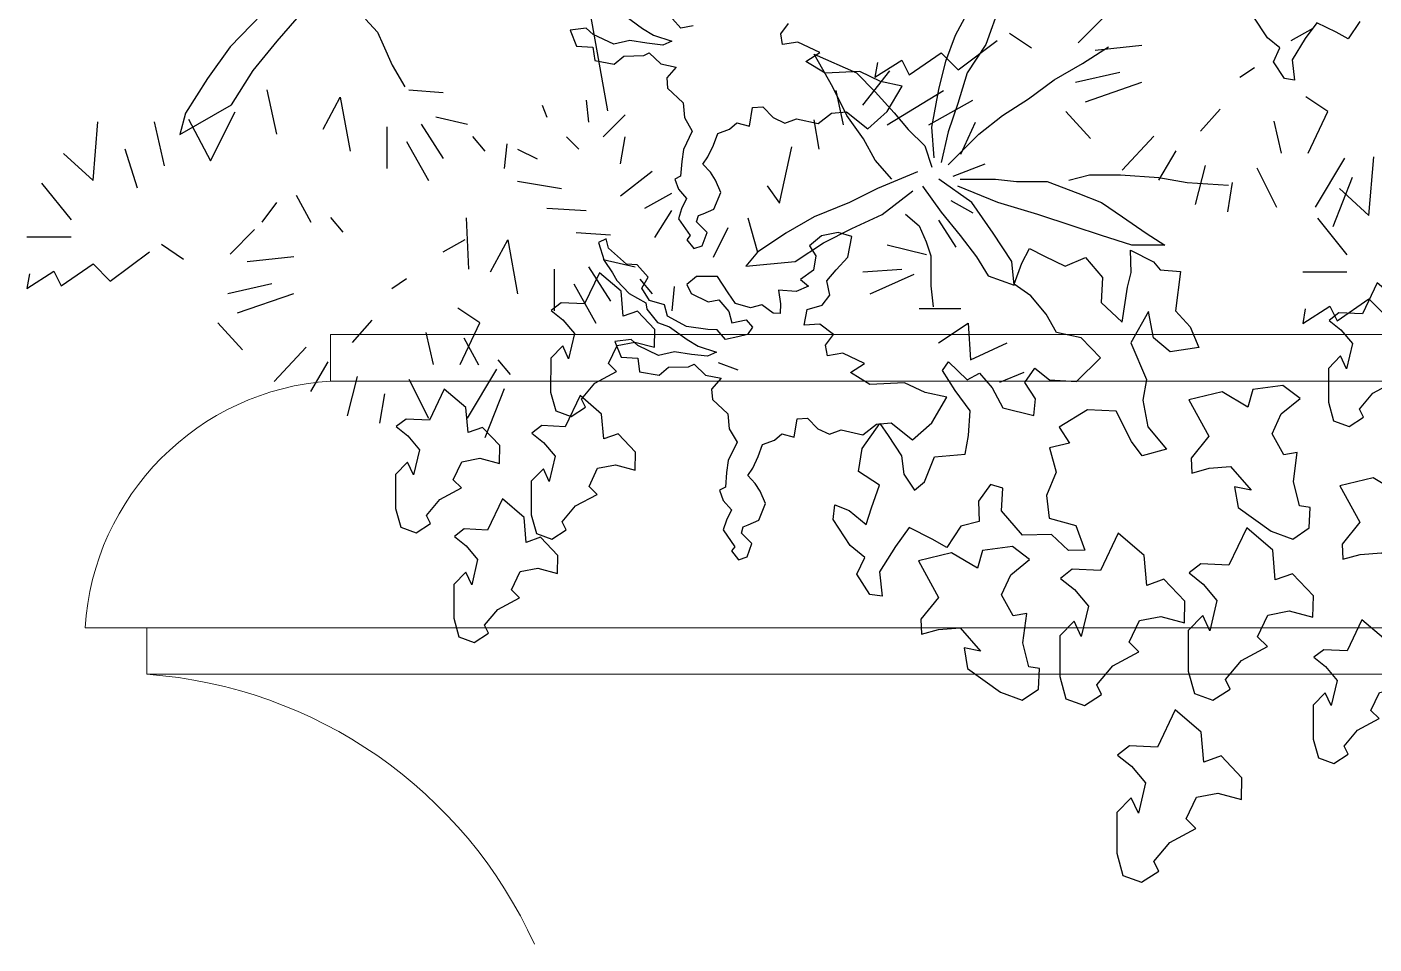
# Model space of a CAD drawing. Header units: millimetres. Extents: x 224.49 to 232.8, y 170.44 to 178.39.
# Drawn here: x 232.042 to 232.3489, y 173.9122 to 174.1211 of the extents above; entities that cross this region are included whole.
import ezdxf

# ---------------------------------------------------------------- set-up
doc = ezdxf.new("R2010")
doc.units = ezdxf.units.MM
doc.layers.add('PROIEZIONI', color=145, linetype='Continuous', lineweight=13)
doc.layers.add('VEGETAZIONE', color=94, linetype='Continuous')

msp = doc.modelspace()

# ---------------------------------------------------------------- linework, layer by layer
at = {"layer": 'PROIEZIONI'}
for p, q in [((232.111148926763, 174.0404449595823), (232.111148926763, 174.0510175166397)), ((232.111148926763, 174.0510175166397), (232.5630355412924, 174.0510175166397)), ((232.111148926763, 174.0404449595823), (232.5630355412924, 174.0404449595823)), ((232.0552388834555, 173.9842313160403), (232.6189455846344, 173.9842313160403)), ((232.0693356262015, 173.9842313160422), (232.0693356262015, 173.9736587589829)), ((232.0693356262015, 173.9736587589829), (232.6048488418516, 173.9736587589829))]:
    msp.add_line(p, q, dxfattribs=at)
for centre, radius, start, end in [((232.1151513509746, 173.9805532886227), 0.06002525843251286, 93.8232619574851, 176.4870198403634), ((232.0616979649459, 173.8685586640596), 0.1053772452780557, 24.47336498486022, 85.84360168152838)]:
    msp.add_arc(centre, radius, start, end, dxfattribs=at)
at = {"layer": 'VEGETAZIONE'}
for p, q in [((232.0955410666226, 174.1240687256997), (232.0883039886737, 174.1165918211774)), ((232.0990257998289, 174.1178609130544), (232.1050872490447, 174.1248115126187)), ((232.174305799567, 174.1019644325999), (232.1701141104747, 174.1258421026556)), ((232.2535231749736, 174.119214704058), (232.256743326199, 174.1251228862608)), ((232.2637203205206, 174.1261971012069), (232.2605001692952, 174.1170662741657)), ((232.1191243618616, 174.1228431590395), (232.1218263116277, 174.1198988327811)), ((232.2814962522045, 174.117457631499), (232.2870743196078, 174.1230393366105)), ((232.1218263116277, 174.1198988327811), (232.1231172736772, 174.1170151584835)), ((232.2513764074899, 174.1133065218547), (232.2535231749736, 174.119214704058)), ((232.2541637219285, 174.111317755876), (232.2630886297736, 174.1180158020103)), ((232.2658776634755, 174.1196903135439), (232.2708979241385, 174.1163412904767)), ((232.3300254386133, 174.1180158020103), (232.3350456992763, 174.1208066545661)), ((232.0883039886737, 174.1165918211774), (232.0830937100824, 174.1093161045347)), ((232.0935521649796, 174.1111734659686), (232.0990257998289, 174.1178609130544)), ((232.1231172736772, 174.1170151584835), (232.1251828129568, 174.1124012796073)), ((232.2256151976864, 174.1073983396515), (232.2213216627189, 174.1149178442739)), ((232.2213216627189, 174.1149178442739), (232.2309821163955, 174.1106209844899)), ((232.2430075871218, 174.1102014148538), (232.250259074746, 174.1152249494545)), ((232.250259074746, 174.1152249494545), (232.2541637219285, 174.111317755876)), ((232.2605001692952, 174.1170662741657), (232.2562066343282, 174.1106209844899)), ((232.2825045360025, 174.1127694143817), (232.2884081465824, 174.1165291666927)), ((232.285400899387, 174.1157831199654), (232.2959992274534, 174.1168994609881)), ((232.1251828129568, 174.1124012796073), (232.1280829422992, 174.1074687073207)), ((232.2351982927573, 174.1096432443429), (232.2413341669009, 174.1135504379209)), ((232.2357560994976, 174.1129922674096), (232.2351982927573, 174.1096432443429)), ((232.2413341669009, 174.1135504379209), (232.2430075871218, 174.1102014148538)), ((232.249766331877, 174.1068612321784), (232.2513764074899, 174.1133065218547)), ((232.2760642335517, 174.1090096620707), (232.2825045360025, 174.1127694143817)), ((232.3183114970663, 174.1096432443429), (232.3216583375085, 174.1118759263874)), ((232.0830937100824, 174.1093161045347), (232.0781467877488, 174.1014521183357)), ((232.088605242646, 174.1033094797691), (232.0935521649796, 174.1111734659686)), ((232.2309821163955, 174.1106209844899), (232.2352756513625, 174.1063241247058)), ((232.2324267476517, 174.103291047211), (232.2385626217953, 174.1111054343675)), ((232.2562066343282, 174.1106209844899), (232.2540598668444, 174.1036385873405)), ((232.2701606229718, 174.1047128022866), (232.2760642335517, 174.1090096620707)), ((232.2809384454642, 174.1085269033202), (232.2909789667903, 174.1107595853651)), ((232.0966459515141, 174.1067418105596), (232.0988771784757, 174.0966947413586)), ((232.1289987424536, 174.1067418105596), (232.1368080368181, 174.1061836400482)), ((232.2288353489118, 174.1009530499756), (232.2256151976864, 174.1073983396515)), ((232.226290873508, 174.1066400702781), (232.2279642937289, 174.0988256831216)), ((232.2352756513625, 174.1063241247058), (232.23956918633, 174.1014901574487)), ((232.238004815055, 174.0988256831216), (232.2508343700826, 174.1066400702781)), ((232.2481562562645, 174.0982675126103), (232.249766331877, 174.1068612321784)), ((232.2831696724258, 174.1040615392309), (232.2959992274534, 174.1085269033202)), ((232.076787853465, 174.0966067386013), (232.088605242646, 174.1033094797691)), ((232.1094755065421, 174.0978110823809), (232.1133801537241, 174.105067299026)), ((232.1133801537241, 174.105067299026), (232.1156113806853, 174.0927875477802)), ((232.1593540646683, 174.103291047211), (232.1604696781489, 174.1005001946552)), ((232.169394585994, 174.1044073882332), (232.1699523927343, 174.099383853633)), ((232.2474875296404, 174.0988256831216), (232.2575280509665, 174.1044073882332)), ((232.2540598668444, 174.1036385873405), (232.2519130993607, 174.0971932976646)), ((232.2642570123919, 174.1009530499756), (232.2701606229718, 174.1047128022866)), ((232.3383925397185, 174.1018288571864), (232.3333722790555, 174.1051778802536)), ((232.0781467877488, 174.1014521183357), (232.076787853465, 174.0966067386013)), ((232.0787961358234, 174.1000437644253), (232.0838163964865, 174.0905548657357)), ((232.0838163964865, 174.0905548657357), (232.0893944638898, 174.1017182759589)), ((232.1351346165972, 174.1006019349367), (232.1423861042214, 174.0989274234031)), ((232.1732992331765, 174.0960348305658), (232.1783194938395, 174.1010583651661)), ((232.221270612845, 174.0999420241438), (232.2223862263256, 174.09324397801)), ((232.232592192008, 174.0955819752454), (232.2288353489118, 174.1009530499756)), ((232.23956918633, 174.1014901574487), (232.2427893375554, 174.0977304051377)), ((232.2588900936827, 174.0966561901915), (232.2642570123919, 174.1009530499756)), ((232.2842852859064, 174.0956889815635), (232.278707218503, 174.1018288571864)), ((232.3093865892212, 174.0973634930971), (232.313849043144, 174.1023870276978)), ((232.3261207914313, 174.0995961751415), (232.3277942116521, 174.0923399584964)), ((232.3339300857958, 174.0923399584964), (232.3383925397185, 174.1018288571864)), ((232.0570416729508, 174.0860895016464), (232.0581572864314, 174.0994855939144)), ((232.0709868414589, 174.0994855939144), (232.0732180684205, 174.089438524713)), ((232.1239784817905, 174.0983692528918), (232.1239784817905, 174.0888803542022)), ((232.131787776155, 174.0989274234031), (232.1368080368181, 174.0911130362466)), ((232.2427893375554, 174.0977304051377), (232.2465461806516, 174.0939706528262)), ((232.2486929481353, 174.0912851154613), (232.2481562562645, 174.0982675126103)), ((232.2519130993607, 174.0971932976646), (232.2503030237482, 174.0902109005152)), ((232.2519130993607, 174.0896737930422), (232.2588900936827, 174.0966561901915)), ((232.2547390172646, 174.0921276369878), (232.2580858577068, 174.099383853633)), ((232.1284409357133, 174.0950202298251), (232.1334611963763, 174.0860895016464)), ((232.143501717702, 174.0961365708473), (232.1462907514039, 174.0927875477802)), ((232.1513110120665, 174.0944620593137), (232.1507532053262, 174.0888803542022)), ((232.1649321320717, 174.0960348305658), (232.1677211657731, 174.09324397801)), ((232.1772038803589, 174.0898949549429), (232.1783194938395, 174.0960348305658)), ((232.2134613184805, 174.0809642267642), (232.2162503521819, 174.0938021485209)), ((232.2352756513625, 174.0907480079883), (232.232592192008, 174.0955819752454)), ((232.2465461806516, 174.0939706528262), (232.2481562562645, 174.0891366855691)), ((232.2915367735306, 174.0884327649184), (232.2987882611548, 174.0962471520749)), ((232.0503479920669, 174.0922293772693), (232.0570416729508, 174.0860895016464)), ((232.064293160575, 174.0933457182915), (232.0670821942765, 174.0844149901128)), ((232.153775997265, 174.09324397801), (232.1582384511873, 174.0910112959651)), ((232.2390324944592, 174.0864511482042), (232.2352756513625, 174.0907480079883)), ((232.2999038746354, 174.0862000828739), (232.3038085218179, 174.0928981290077)), ((232.3356035060166, 174.080060207251), (232.3422971869006, 174.0912236174742)), ((232.3477571923065, 174.0781187608392), (232.348872805787, 174.0915148531072)), ((232.1772038803589, 174.0826387382978), (232.1844553679832, 174.0882204434093)), ((232.2449361050391, 174.0880624706234), (232.2358123432338, 174.084302718312)), ((232.2530655970438, 174.0871041023871), (232.260317084668, 174.0898949549429)), ((232.2794001156437, 174.0862150204608), (232.2840924276385, 174.0873890076929)), ((232.2840924276385, 174.0873890076929), (232.2911308956306, 174.0873890076929)), ((232.2911308956306, 174.0873890076929), (232.2999289806209, 174.0868020140766)), ((232.3082709757406, 174.0806183777619), (232.3105022027018, 174.0895491059406)), ((232.3222161442488, 174.0889909354297), (232.3266785981716, 174.080060207251)), ((232.0453277314038, 174.085531331135), (232.0520214122877, 174.0771587734677)), ((232.153775997265, 174.0859877613649), (232.1638165185906, 174.0843132498313)), ((232.2106722847786, 174.0848714203422), (232.2134613184805, 174.0809642267642)), ((232.2358123432338, 174.084302718312), (232.2293720407826, 174.081080073474)), ((232.2460094887808, 174.084839825785), (232.2503030237482, 174.0789316435822)), ((232.2572800180698, 174.081080073474), (232.249766331877, 174.0864511482042)), ((232.2631836286498, 174.081080073474), (232.2540598668444, 174.084839825785)), ((232.2545965587153, 174.0864511482042), (232.2626469367789, 174.0864511482042)), ((232.2626469367789, 174.0864511482042), (232.2674771636172, 174.0859140407312)), ((232.2674771636172, 174.0859140407312), (232.2744541579388, 174.0859140407312)), ((232.2744541579388, 174.0859140407312), (232.2814311522608, 174.0832285033663)), ((232.2999289806209, 174.0868020140766), (232.306380909614, 174.0856280268446)), ((232.306380909614, 174.0856280268446), (232.3157655336037, 174.0850410332288)), ((232.3166380768454, 174.0856419123626), (232.3155224633649, 174.0789438662283)), ((232.3439706071219, 174.0867582533848), (232.3395081531991, 174.0755948431616)), ((232.3410635114225, 174.0842586364621), (232.3477571923065, 174.0781187608392)), ((232.103339632398, 174.0827404785792), (232.1066864728402, 174.0766006029563)), ((232.1827819477618, 174.079847885742), (232.1889178219059, 174.0831969088091)), ((232.2368857269755, 174.0783945361092), (232.243862721297, 174.0837656108394)), ((232.2525077903035, 174.0815223972755), (232.2575280509665, 174.0787315447197)), ((232.2814311522608, 174.0832285033663), (232.28679807097, 174.081080073474)), ((232.0988771784757, 174.0810659670457), (232.0955303380335, 174.0766006029563)), ((232.1604696781489, 174.079847885742), (232.169394585994, 174.0792897152306)), ((232.1850131747235, 174.0731498396077), (232.1889178219059, 174.0792897152306)), ((232.2293720407826, 174.081080073474), (232.2213216627189, 174.0778574286361)), ((232.2299087326534, 174.0751718912708), (232.2368857269755, 174.0783945361092)), ((232.2421556241958, 174.0784366621853), (232.2453132326434, 174.0758037824158)), ((232.2503030237482, 174.0789316435822), (232.2545965587153, 174.073560568852)), ((232.2621102449081, 174.0740976763251), (232.2572800180698, 174.081080073474)), ((232.2723073904551, 174.0783945361092), (232.2631836286498, 174.081080073474)), ((232.2803577685187, 174.0757089987438), (232.2723073904551, 174.0783945361092)), ((232.28679807097, 174.081080073474), (232.2916282978078, 174.0778574286361)), ((232.111148926763, 174.0777169439785), (232.1139379604644, 174.0743679209119)), ((232.142062055718, 174.0776152036971), (232.1426198624583, 174.0658936229626)), ((232.1984005364913, 174.0686844755184), (232.2017473769335, 174.0753825216526)), ((232.2062098308558, 174.0776152036971), (232.2084410578174, 174.069800816541)), ((232.2213216627189, 174.0778574286361), (232.2148813602682, 174.0740976763251)), ((232.2234684302027, 174.0719492464328), (232.2299087326534, 174.0751718912708)), ((232.2453132326434, 174.0758037824158), (232.2468920368671, 174.0721177507381)), ((232.249718756602, 174.0770570331862), (232.253623403784, 174.0709171575633)), ((232.28679807097, 174.073560568852), (232.2803577685187, 174.0757089987438)), ((232.2916282978078, 174.0778574286361), (232.2969952165169, 174.0740976763251)), ((232.3360432507595, 174.0775605903278), (232.3427369316434, 174.0691880326605)), ((232.0419808909616, 174.0732515798892), (232.0520214122877, 174.0732515798892)), ((232.0882788504093, 174.0693443863112), (232.0938569178126, 174.0749260914228)), ((232.1368080368181, 174.0699025568225), (232.1418282974811, 174.0726934093783)), ((232.1476401231213, 174.0653354524517), (232.1515447703034, 174.0725916690968)), ((232.1515447703034, 174.0725916690968), (232.153775997265, 174.060311917851)), ((232.1671633590328, 174.0742661806304), (232.1749726533973, 174.073708010119)), ((232.2148813602682, 174.0740976763251), (232.2084410578174, 174.069800816541)), ((232.2170281277519, 174.0676523866488), (232.2234684302027, 174.0719492464328)), ((232.2468920368671, 174.0721177507381), (232.2479445730166, 174.0689582950146)), ((232.2545965587153, 174.073560568852), (232.2583534018119, 174.0687266015949)), ((232.2664037798751, 174.0676523866488), (232.2621102449081, 174.0740976763251)), ((232.2937750652915, 174.0714121389598), (232.28679807097, 174.073560568852)), ((232.2969952165169, 174.0740976763251), (232.3012887514844, 174.0714121389598)), ((232.0609463201333, 174.0632045106883), (232.0698712279784, 174.0699025568225)), ((232.0726602616803, 174.0715770683561), (232.0776805223429, 174.0682280452889)), ((232.2084410578174, 174.069800816541), (232.2057575984629, 174.0665781717026)), ((232.238004815055, 174.0714753280746), (232.2469297229001, 174.0692426460297)), ((232.2479445730166, 174.0689582950146), (232.2479445730166, 174.0663254152452)), ((232.3012887514844, 174.0714121389598), (232.2937750652915, 174.0714121389598)), ((232.0497901853266, 174.062088169666), (232.0570416729508, 174.0671117042667)), ((232.0570416729508, 174.0671117042667), (232.0609463201333, 174.0632045106883)), ((232.0921834975917, 174.0676698747776), (232.1027818256577, 174.0687862158003)), ((232.1621430983698, 174.0658936229626), (232.1621430983698, 174.056404724273)), ((232.1699523927343, 174.0664517934739), (232.1749726533973, 174.0586374063174)), ((232.1732992331765, 174.0681263050075), (232.1805507208007, 174.0664517934739)), ((232.2057575984629, 174.0665781717026), (232.2170281277519, 174.0676523866488)), ((232.2324267476517, 174.0653354524517), (232.2413516554968, 174.0658936229626)), ((232.2479445730166, 174.0663254152452), (232.2479445730166, 174.0621128076133)), ((232.2583534018119, 174.0687266015949), (232.2610368611665, 174.0644297418108)), ((232.2669404717464, 174.0622813119186), (232.2664037798751, 174.0676523866488)), ((232.0419808909616, 174.0615299991547), (232.0481167651052, 174.0654371927332)), ((232.0425386977019, 174.0648790222218), (232.0419808909616, 174.0615299991547)), ((232.0481167651052, 174.0654371927332), (232.0497901853266, 174.062088169666)), ((232.1250940952711, 174.0615299991547), (232.1284409357133, 174.0637626811996)), ((232.1816663342813, 174.0636609409181), (232.1844553679832, 174.060311917851)), ((232.2341001678726, 174.060311917851), (232.2441406891982, 174.0647772819403)), ((232.2610368611665, 174.0644297418108), (232.2669404717464, 174.0622813119186)), ((232.3326964103173, 174.065280839082), (232.3427369316434, 174.065280839082)), ((232.087721043669, 174.0604136581325), (232.0977615649951, 174.0626463401774)), ((232.0899522706301, 174.0559482940431), (232.1027818256577, 174.0604136581325)), ((232.1666055522925, 174.0625445998959), (232.1716258129556, 174.0536138717172)), ((232.1894756286462, 174.0619864293845), (232.1889178219059, 174.056404724273)), ((232.2479445730166, 174.0621128076133), (232.2484708410913, 174.0573736240282)), ((232.1451751379229, 174.0537156119987), (232.1401548772598, 174.0570646350653)), ((232.2452563026793, 174.0569628947839), (232.2547390172646, 174.0569628947839)), ((232.3326964103173, 174.0535592583475), (232.3388322844609, 174.057466451926)), ((232.3332542170576, 174.0569082814146), (232.3326964103173, 174.0535592583475)), ((232.3388322844609, 174.057466451926), (232.3405057046818, 174.0541174288588)), ((232.3405057046818, 174.0541174288588), (232.3477571923065, 174.0591409634595)), ((232.3477571923065, 174.0591409634595), (232.3516618394885, 174.0552337698811)), ((232.0910678841107, 174.0475757363757), (232.0854898167078, 174.0537156119987)), ((232.116169187426, 174.0492502479093), (232.1206316413483, 174.0542737825095)), ((232.1407126840006, 174.0442267133086), (232.1451751379229, 174.0537156119987)), ((232.249718756602, 174.0491485076278), (232.2564124374855, 174.0536138717172)), ((232.2564124374855, 174.0536138717172), (232.2569702442262, 174.0452413140493)), ((232.1329033896356, 174.0514829299537), (232.1345768098569, 174.0442267133086)), ((232.0983193717354, 174.0403195197306), (232.1055708593596, 174.0481339068866)), ((232.1415042489777, 174.05026484865), (232.1448510894194, 174.0441249730271)), ((232.2569702442262, 174.0452413140493), (232.265337345331, 174.0491485076278)), ((232.1066864728402, 174.0380868376857), (232.1105911200227, 174.0447848838199)), ((232.1493135433422, 174.0452413140493), (232.1521025770441, 174.0418922909827)), ((232.1995161499719, 174.0446831435385), (232.2039786038947, 174.0430086320049)), ((232.115053573945, 174.0325051325741), (232.1172848009066, 174.0414358607528)), ((232.1423861042214, 174.0319469620628), (232.1490797851054, 174.0431103722864)), ((232.2636639251102, 174.0402177794491), (232.2692419925135, 174.0424504614936)), ((232.1289987424536, 174.0408776902415), (232.1334611963763, 174.0319469620628)), ((232.1507532053262, 174.038645008197), (232.1462907514039, 174.0274815979739)), ((232.1234206750502, 174.0375286671748), (232.1223050615696, 174.0308306210405))]:
    msp.add_line(p, q, dxfattribs=at)
for points in [[(232.1781792549388, 174.1236578146451), (232.1822422085385, 174.1207355810508), (232.18473741422, 174.1192169150141), (232.1889037567736, 174.1178833480564), (232.1868717760146, 174.1169422728377), (232.1832063596145, 174.1173814956552), (232.1793399150635, 174.1179712876311), (232.1757196981764, 174.1171331271458), (232.1710079661831, 174.1193822325596), (232.1694402182649, 174.1207858001168), (232.1657251012122, 174.1203205401326), (232.1671782143941, 174.11673306774), (232.1709497587801, 174.1165161762652), (232.1713805018755, 174.1134167086572), (232.1758015724888, 174.1126167806925), (232.177993387497, 174.1144643774429), (232.1825086104411, 174.1145477136475), (232.1837969306045, 174.1151885675414), (232.1864202365425, 174.1126805320138), (232.1899370644762, 174.111930025863), (232.1877784495593, 174.1094659601223), (232.187974970767, 174.1071335127004), (232.1915164920417, 174.1038049640675), (232.1918198827145, 174.10043870128), (232.1935721640272, 174.0973636249311), (232.1915768522637, 174.0931835744037), (232.1912074952713, 174.0904660427342), (232.1909157900488, 174.087110823442), (232.1896062454491, 174.0864255057114), (232.1904190690267, 174.0841264722759), (232.1922867265554, 174.081979154054), (232.1911617095458, 174.0796223153731), (232.1904307666356, 174.0774049843927), (232.1930780296877, 174.0735750953705), (232.1923463389432, 174.0726139290606), (232.1939472985607, 174.0705939168307), (232.1958519210941, 174.0712681847109), (232.1969649566446, 174.0742859440599), (232.1945638969389, 174.0766878922283), (232.1949784476403, 174.0781280284365), (232.1960949578994, 174.0785232936252), (232.1985210127579, 174.0796038765444), (232.2000605804689, 174.0834008514331), (232.1988417071368, 174.0862213099946), (232.1977297096252, 174.0880079352279), (232.1960226220219, 174.0898056161155), (232.1971596210412, 174.0915015040074), (232.1984119962769, 174.0941251500263), (232.1993764370065, 174.0968316440041), (232.2020904263711, 174.0978293789645), (232.2037608270163, 174.099270667031), (232.2066168829394, 174.0985079591716), (232.2073118930804, 174.102708076473), (232.2096225653679, 174.1028609192277), (232.2120236250736, 174.1004589710593), (232.2146461889812, 174.0992071123602), (232.2173389539091, 174.100160383484), (232.2222721901041, 174.0990613675395), (232.225335041897, 174.1014759993078), (232.2287005544906, 174.1017805393132), (232.2335523623953, 174.0978811315819), (232.237997692486, 174.1018198935718), (232.2414179192612, 174.1076130077982), (232.2364634586294, 174.1086675599055), (232.2317517266367, 174.1109166653192), (232.2238709910991, 174.1105287891093), (232.2194372086034, 174.113245838888), (232.2226394122396, 174.1152663515219), (232.2176609701771, 174.1176427687316), (232.214168111516, 174.1170714155838), (232.2137493440757, 174.1195099503653), (232.215535121488, 174.1218789664377)], [(232.1937763610551, 174.1213451487571), (232.1909442622456, 174.1207860031219), (232.1890766105209, 174.1229333335024)], [(232.3456571035924, 174.1223563755672), (232.3430526973822, 174.1183497336493), (232.3402787010961, 174.1198617454639), (232.3358871141815, 174.1220561405213), (232.3332704304436, 174.1184484311744), (232.3302917734183, 174.1136316686776), (232.3308335707135, 174.1089896364989), (232.3284951225443, 174.1093170850669), (232.3259819169845, 174.1131664610613), (232.3274809803476, 174.1163404975006), (232.3246845078435, 174.1185839109577), (232.3214054746865, 174.1235411368249)]]:
    msp.add_lwpolyline(points, dxfattribs=at)
for points in [[(232.1722341724828, 174.072016910026), (232.1734982331688, 174.0679190739658), (232.1753778727072, 174.0651108049548), (232.1764241941043, 174.0633009345171), (232.1791868397274, 174.0603987856595), (232.1830155534769, 174.0582435658963), (232.1832617811412, 174.0568156134347), (232.1856748223051, 174.0537527445982), (232.1883802927607, 174.0527889118699), (232.1924432463608, 174.0498666782756), (232.1949384520419, 174.0483480122385), (232.1991047945955, 174.0470144452808), (232.1970728138364, 174.0460733700621), (232.1934073974368, 174.04651259288), (232.1895409528858, 174.047102384856), (232.1859207359982, 174.0462642243702), (232.1812090040054, 174.048513329784), (232.1796412560868, 174.0499168973416), (232.1759261390341, 174.049451637357), (232.1773792522164, 174.0458641649649), (232.1811507966019, 174.0456472734901), (232.1815815396973, 174.042547805882), (232.186002610311, 174.0417478779174), (232.1881944253193, 174.0435954746678), (232.1927096482634, 174.0436788108724), (232.1939979684263, 174.0443196647662), (232.1966212743648, 174.0418116292382), (232.2001381022985, 174.0410611230874), (232.1979794873816, 174.0385970573471), (232.1981760085889, 174.0362646099253), (232.2017175298635, 174.0329360612919), (232.2020209205368, 174.0295697985049), (232.2037732018491, 174.0264947221555), (232.201777890086, 174.0223146716281), (232.2014085330936, 174.0195971399586), (232.2011168278711, 174.0162419206669), (232.1998072832714, 174.0155566029363), (232.2006201068486, 174.0132575695008), (232.2024877643773, 174.0111102512784), (232.2013627473677, 174.0087534125975), (232.2006318044575, 174.0065360816176), (232.20327906751, 174.0027061925949), (232.202547376765, 174.001745026285), (232.204148336383, 173.9997250140551), (232.2060529589159, 174.0003992819358), (232.2071659944665, 174.0034170412847), (232.2047649347612, 174.0058189894531), (232.2051794854626, 174.0072591256613), (232.2062959957213, 174.0076543908496), (232.2087220505798, 174.0087349737688), (232.2102616182908, 174.012531948658), (232.209042744959, 174.015352407219), (232.2079307474475, 174.0171390324527), (232.2062236598437, 174.0189367133399), (232.2073606588635, 174.0206326012323), (232.2086130340987, 174.0232562472512), (232.2095774748283, 174.0259627412289), (232.2122914641929, 174.0269604761894), (232.2139618648382, 174.0284017642558), (232.2168179207617, 174.027639056396), (232.2175129309023, 174.0318391736974), (232.2198236031902, 174.0319920164521), (232.2222246628955, 174.0295900682837), (232.2248472268031, 174.0283382095851), (232.2275399917314, 174.0292914807084), (232.2324732279264, 174.0281924647644), (232.2355360797189, 174.0306070965322), (232.2389015923124, 174.030911636538), (232.2437534002171, 174.0270122288067), (232.2481987303078, 174.0309509907962), (232.2516189570831, 174.0367441050226), (232.2466644964517, 174.0377986571303), (232.2419527644585, 174.0400477625441), (232.2340720289209, 174.0396598863337), (232.2296382464257, 174.0423769361124), (232.2328404500619, 174.0443974487467), (232.2278620079994, 174.046773865956), (232.2243691493383, 174.0462025128087), (232.223950381898, 174.0486410475902), (232.2257361593099, 174.0510100636626), (232.2226743333983, 174.053399822281), (232.2190865745717, 174.0532013696344), (232.2197935661717, 174.0567405662679), (232.2231470851477, 174.0577060327456), (232.2249116381237, 174.0600305849813), (232.2242141971175, 174.0632573585809), (232.2263495847926, 174.0657871067907), (232.2290296140724, 174.0686574812154), (232.2299581220329, 174.0733467615142), (232.22683535604, 174.07423678117), (232.2229928749577, 174.0735047016889), (232.2202796397825, 174.0712507840959), (232.2217532232118, 174.068963958173), (232.2211735956418, 174.065691581036), (232.2182381020754, 174.0635437566062), (232.2200937781451, 174.0620573590523), (232.2172736613454, 174.0608372626285), (232.2132141824538, 174.0611370020621), (232.2136893772274, 174.0580163158216), (232.2135747366871, 174.0558323988281), (232.2120309701997, 174.0559141012833), (232.2093964126745, 174.0578268864539), (232.2068310117763, 174.0571404348271), (232.2034647693105, 174.0580920658464), (232.2017457060521, 174.0605506795606), (232.1993206892327, 174.0642744812236), (232.1945175439411, 174.0642739871743), (232.192370162649, 174.0624051654364), (232.1933103502558, 174.0603729514975), (232.1972219885158, 174.0585057640598), (232.1996600190293, 174.0589254141524), (232.201933720509, 174.056256658646), (232.2026191858601, 174.053690817873), (232.2058453466104, 174.0543894770123), (232.2072857241444, 174.0527191079206), (232.2061487314797, 174.0510232020662), (232.2039773988769, 174.0504762459815), (232.2011453000675, 174.0499171003468), (232.1992776483427, 174.0520644307272), (232.1970943342814, 174.0521783953105), (232.1922791953727, 174.0528388277331), (232.1879615253203, 174.0552274466514), (232.1872760599692, 174.0577932874245), (232.1838653658248, 174.058766137077), (232.1820514145599, 174.0615976454884), (232.183504805788, 174.0640707281524), (232.1810300883159, 174.0668900470138), (232.1785588397485, 174.0670868595558), (232.1744839046893, 174.0706700138181), (232.1739377790233, 174.0728417412616)], [(232.2934468098353, 174.070231184529), (232.2987031337663, 174.0675709713797), (232.3001859257931, 174.0657723469777), (232.304824658973, 174.065411991519), (232.3036974629314, 174.0564397568597), (232.3070639133491, 174.0527729285756), (232.3090191045359, 174.048111739488), (232.3025007136964, 174.0470664818455), (232.2986679077973, 174.0502422669662), (232.2975554208535, 174.0562824974005), (232.2935075906273, 174.0491519161293), (232.2970743786515, 174.0407789678826), (232.2962377186461, 174.0360462968671), (232.2973502055899, 174.0300060664327), (232.3016308706694, 174.0249253155508), (232.2960819459365, 174.0234257553635), (232.2936849392478, 174.0266383023628), (232.2901549500045, 174.0335748628537), (232.2836018251502, 174.0338862026598), (232.2771569887943, 174.02996814657), (232.2795662542837, 174.0262768107388), (232.2749642980663, 174.0252007778828), (232.2764633496255, 174.0196495476654), (232.2742829406349, 174.0144033470675), (232.2748943386411, 174.0092286490991), (232.2810035826694, 174.0075484793307), (232.2830630605055, 174.0019317549683), (232.279314024385, 174.0018357654932), (232.2754689596847, 174.0054903394454), (232.2688483469621, 174.005320826771), (232.2640768082398, 174.0108681339717), (232.2643428479334, 174.0160652976566), (232.2615285220856, 174.016871602527), (232.2588327212918, 174.0130495577306), (232.2589512250849, 174.0084211856862), (232.2547481141029, 174.0073553647741), (232.2515982390061, 174.0025634667214), (232.2482787814044, 174.004394908725), (232.2430224350962, 174.0070551431346), (232.2398602793793, 174.002742033355), (232.2362563294207, 173.9969803038649), (232.2368779432806, 173.9914066079306), (232.2340738551054, 173.9918139153934), (232.2310817099435, 173.9964485545448), (232.2329000730385, 174.0002481336247), (232.2295581402229, 174.002957384245), (232.2256538239055, 174.0089261333102), (232.2260486465909, 174.0122101616786), (232.2293538242622, 174.0109372999315), (232.2331866301612, 174.0077615148112), (232.2344466311862, 174.0115468195473), (232.236230260825, 174.0167029742571), (232.2314402699978, 174.0198542518307), (232.2322646493837, 174.0250657111193), (232.2363492565721, 174.0307599040758), (232.2382554114371, 174.0280139139533), (232.241247556599, 174.0233792748019), (232.2417526244491, 174.0192399247932), (232.2442416589863, 174.0155506313505), (232.24650790308, 174.0174452452271), (232.2487558228751, 174.0231722552268), (232.2557650649794, 174.0237509778109), (232.2565342152981, 174.0280027957866), (232.25686774286, 174.0336808119524), (232.2534767742815, 174.0383052397198), (232.2505664416723, 174.0428621085754), (232.2519532051194, 174.0448140476011), (232.256209352038, 174.0406908962015), (232.2590441734966, 174.0422008082743), (232.2619218155962, 174.0389207241825), (232.2643535562999, 174.0343515797346), (232.2714220500217, 174.0326161272056), (232.2718046139059, 174.0363789444065), (232.2693953702348, 174.0400702807962), (232.2716248155477, 174.043401282429), (232.2749667696232, 174.0406920541856), (232.2811210492416, 174.0403705024361), (232.2865719024473, 174.0457004169162), (232.2822237271222, 174.0503003365776), (232.2766053343595, 174.0515139712876), (232.2741838100685, 174.0556840959513), (232.2707253312439, 174.0598276924976), (232.2669047847045, 174.0625246669671), (232.268698651457, 174.0672818460881), (232.270449504306, 174.070600593947), (232.273846688007, 174.0688509851981), (232.2785344569504, 174.0665754525927), (232.2831916416769, 174.0686111485794), (232.287061224538, 174.063998975145), (232.2867276969761, 174.0583209589792), (232.2915524212592, 174.0538131057752), (232.2927839039505, 174.0618298051596), (232.2935775724301, 174.0651240236531)], [(232.1690262847084, 174.0579963903134), (232.1637003992898, 174.0582775403956), (232.161465711101, 174.0565373528226), (232.164118025428, 174.0544136252767), (232.1667574667269, 174.0512824526878), (232.1654154074851, 174.0455295831558), (232.1640710052376, 174.0484324384726), (232.1613210239813, 174.0456127448803), (232.1613059533435, 174.0379009717554), (232.1624858861621, 174.0336731759909), (232.1660043602253, 174.032383520822), (232.1692712544006, 174.0344886400063), (232.1683557488379, 174.0363290973825), (232.1714059500243, 174.0399411229993), (232.1763316229478, 174.0425799363121), (232.1744719193418, 174.04440326824), (232.1764421629056, 174.0485308024932), (232.1804888204339, 174.0493280900952), (232.1849817792124, 174.0481190536935), (232.1850636349802, 174.0522123544198), (232.1811146617499, 174.0563584796643), (232.1778303456405, 174.0551972948343), (232.1773475542229, 174.060885601925), (232.1724211581451, 174.0651084330335)], [(232.3462664168553, 174.055715731328), (232.3409405314362, 174.0559968814101), (232.3387058432474, 174.0542566938371), (232.3413581575748, 174.0521329662912), (232.3439975988733, 174.0490017937024), (232.3426555396315, 174.0432489241704), (232.341311137384, 174.0461517794871), (232.3385611561277, 174.0433320858948), (232.3385460854903, 174.03562031277), (232.3397260183089, 174.0313925170054), (232.3432444923716, 174.0301028618366), (232.3465113865474, 174.0322079810213), (232.3455958809843, 174.034048438397), (232.3486460821711, 174.0376604640134), (232.3535717550942, 174.0402992773267), (232.3517120514882, 174.0421226092545), (232.353682295052, 174.0462501435078), (232.3577289525803, 174.0470474311097), (232.3622219113587, 174.0458383947081), (232.3623037671265, 174.0499316954343), (232.3583547938967, 174.0540778206788), (232.3550704777869, 174.0529166358489), (232.3545876863693, 174.0586049429395), (232.3496612902915, 174.0628277740481)], [(232.1336806633264, 174.0315098201901), (232.1283547779078, 174.0317909702718), (232.126120089719, 174.0300507826988), (232.1287724040464, 174.0279270551533), (232.1314118453449, 174.0247958825645), (232.1300697861031, 174.0190430130325), (232.1287253838556, 174.0219458683488), (232.1259754025993, 174.0191261747565), (232.1259603319619, 174.0114144016321), (232.1271402647801, 174.0071866058671), (232.1306587388432, 174.0058969506982), (232.133925633019, 174.008002069883), (232.1330101274559, 174.0098425272591), (232.1360603286423, 174.0134545528755), (232.1409860015658, 174.0160933661883), (232.1391262979598, 174.0179166981162), (232.1410965415236, 174.0220442323695), (232.1451431990519, 174.0228415199714), (232.1496361578303, 174.0216324835698), (232.1497180135981, 174.025725784296), (232.1457690403683, 174.0298719095409), (232.1424847242585, 174.0287107247105), (232.1420019328409, 174.0343990318012), (232.1370755367631, 174.0386218629102)], [(232.311281031046, 174.0278510771597), (232.3072776360952, 174.0228578483335), (232.3074086333842, 174.0194615796751), (232.311335480507, 174.0205591484647), (232.3162350736476, 174.020938716311), (232.3209015066674, 174.0156024675058), (232.3171312515953, 174.0163250442107), (232.3179534026846, 174.0116707035755), (232.3254580112941, 174.0062559037561), (232.3304042589709, 174.0044452707895), (232.3341248204612, 174.0069709697551), (232.3343609902642, 174.0116286690655), (232.3319263791352, 174.0120252712669), (232.3305423233375, 174.0175270025094), (232.331419953359, 174.0241749055136), (232.328340863208, 174.0236393899992), (232.3256982091286, 174.0284496783025), (232.327754891043, 174.0329514613082), (232.3320792650194, 174.0364832532415), (232.3281476417753, 174.0394293263563), (232.3213419818914, 174.0384843263165), (232.3201737437268, 174.0344706324546), (232.3142923886427, 174.037983345727), (232.3067275452224, 174.0361395549313)], [(232.1646080785151, 174.0300383443597), (232.1592821930964, 174.0303194944419), (232.1570475049077, 174.0285793068684), (232.1596998192351, 174.0264555793229), (232.1623392605335, 174.0233244067341), (232.1609972012918, 174.0175715372021), (232.1596527990443, 174.0204743925184), (232.156902817788, 174.0176546989261), (232.1568877471506, 174.0099429258017), (232.1580676799687, 174.0057151300367), (232.1615861540319, 174.0044254748678), (232.1648530482077, 174.0065305940526), (232.1639375426445, 174.0083710514288), (232.1669877438309, 174.0119830770451), (232.1719134167544, 174.0146218903584), (232.1700537131484, 174.0164452222863), (232.1720239567123, 174.0205727565391), (232.1760706142406, 174.021370044141), (232.180563573019, 174.0201610077398), (232.1806454287868, 174.0242543084656), (232.176696455557, 174.0284004337105), (232.1734121394472, 174.0272392488802), (232.1729293480295, 174.0329275559708), (232.1680029519518, 174.0371503870798)], [(232.3456829265121, 174.0082590623866), (232.3416795315613, 174.0032658335605), (232.3418105288503, 173.9998695649016), (232.3457373759726, 174.0009671336912), (232.3506369691137, 174.001346701538), (232.3553034021335, 173.9960104527323), (232.3515331470614, 173.9967330294372), (232.3523552981507, 173.9920786888021), (232.3598599067602, 173.9866638889827), (232.364806154437, 173.984853256016), (232.3685267159273, 173.9873789549816), (232.3687628857298, 173.9920366542921), (232.3663282746012, 173.9924332564934), (232.3649442188036, 173.9979349877359), (232.3658218488251, 174.0045828907402), (232.3627427586741, 174.0040473752262), (232.3601001045947, 174.0088576635291), (232.362156786509, 174.0133594465352), (232.3664811604855, 174.016891238468), (232.3625495372414, 174.0198373115828), (232.3557438773575, 174.018892311543), (232.3545756391929, 174.0148786176811), (232.3486942841088, 174.0183913309535), (232.3411294406885, 174.0165475401583)], [(232.1469352678243, 174.0064947258967), (232.1416093824052, 174.0067758759789), (232.1393746942164, 174.0050356884054), (232.1420270085438, 174.0029119608599), (232.1446664498428, 173.9997807882711), (232.143324390601, 173.9940279187391), (232.1419799883531, 173.9969307740554), (232.1392300070967, 173.9941110804631), (232.1392149364594, 173.9863993073387), (232.1403948692779, 173.9821715115737), (232.1439133433411, 173.9808818564048), (232.1471802375165, 173.9829869755896), (232.1462647319537, 173.9848274329657), (232.1493149331401, 173.9884394585821), (232.1542406060636, 173.9910782718949), (232.1523809024572, 173.9929016038233), (232.154351146021, 173.9970291380761), (232.1583978035498, 173.997826425678), (232.1628907623278, 173.9966173892768), (232.162972618096, 174.0007106900026), (232.1590236448657, 174.0048568152475), (232.1557393287559, 174.0036956304172), (232.1552565373383, 174.0093839375078), (232.150330141261, 174.0136067686168)], [(232.2865615682128, 173.997251212763), (232.2801705057106, 173.9975885928612), (232.2774888798837, 173.9955003677734), (232.2806716570764, 173.9929518947184), (232.2838389866349, 173.9891944876118), (232.282228515545, 173.9822910441736), (232.2806152328478, 173.9857744705533), (232.2773152553402, 173.9823908382428), (232.2772971705751, 173.9731367104933), (232.2787130899575, 173.9680633555755), (232.282935258833, 173.9665157693727), (232.2868555318439, 173.9690419123941), (232.2857569251684, 173.9712504612454), (232.2894171665918, 173.9755848919855), (232.2953279741002, 173.9787514679612), (232.2930963297728, 173.9809394662744), (232.2954606220493, 173.9858925073783), (232.3003166110836, 173.9868492525007), (232.3057081616177, 173.9853984088187), (232.3058063885389, 173.9903103696903), (232.3010676206629, 173.9952857199838), (232.2971264413315, 173.9938922981875), (232.2965470916303, 174.0007182666965), (232.2906354163371, 174.005785664027)], [(232.3158512267207, 173.9984888080309), (232.309460164218, 173.9988261881296), (232.3067785383916, 173.9967379630417), (232.3099613155843, 173.9941894899868), (232.3131286451427, 173.9904320828801), (232.3115181740529, 173.9835286394419), (232.3099048913556, 173.9870120658217), (232.306604913848, 173.9836284335107), (232.306586829083, 173.9743743057612), (232.3080027484654, 173.9693009508438), (232.3122249173409, 173.967753364641), (232.3161451903513, 173.9702795076624), (232.3150465836763, 173.9724880565137), (232.3187068250997, 173.9768224872533), (232.3246176326081, 173.979989063229), (232.3223859882807, 173.9821770615428), (232.3247502805572, 173.9871301026466), (232.3296062695915, 173.9880868477686), (232.3349978201251, 173.986636004087), (232.3350960470468, 173.9915479649582), (232.3303572791708, 173.9965233152521), (232.3264160998389, 173.9951298934558), (232.3258367501377, 174.0019558619648), (232.319925074845, 174.0070232592949)], [(232.2496578622715, 173.9911733146897), (232.2456544673207, 173.9861800858636), (232.2457854646097, 173.9827838172047), (232.2497123117325, 173.9838813859943), (232.2546119048731, 173.984260953841), (232.2592783378929, 173.9789247050354), (232.2555080828208, 173.9796472817403), (232.2563302339105, 173.9749929411051), (232.2638348425195, 173.9695781412858), (232.2687810901963, 173.9677675083191), (232.2725016516867, 173.9702932072847), (232.2727378214897, 173.9749509065952), (232.2703032103606, 173.9753475087965), (232.268919154563, 173.980849240039), (232.2697967845845, 173.9874971430432), (232.2667176944335, 173.9869616275292), (232.264075040354, 173.9917719158321), (232.2661317222684, 173.9962736988383), (232.2704560962449, 173.9998054907711), (232.2665244730007, 174.0027515638859), (232.2597188131169, 174.0018065638461), (232.2585505749523, 173.9977928699842), (232.2526692198682, 174.0013055832566), (232.2451043764478, 173.9994617924614)], [(232.3427828859064, 173.9789725251995), (232.3374570004877, 173.9792536752817), (232.335222312299, 173.9775134877083), (232.3378746266264, 173.9753897601628), (232.3405140679249, 173.9722585875739), (232.3391720086831, 173.966505718042), (232.3378276064356, 173.9694085733582), (232.3350776251793, 173.9665888797664), (232.3350625545419, 173.9588771066416), (232.33624248736, 173.9546493108766), (232.3397609614232, 173.9533596557077), (232.343027855599, 173.9554647748924), (232.3421123500363, 173.9573052322686), (232.3451625512222, 173.9609172578849), (232.3500882241457, 173.9635560711982), (232.3482285205397, 173.9653794031261), (232.3501987641036, 173.9695069373789), (232.3542454216319, 173.9703042249813), (232.3587383804103, 173.9690951885797), (232.3588202361786, 173.9731884893059), (232.3548712629483, 173.9773346145504), (232.3515869468385, 173.9761734297205), (232.3511041554208, 173.9818617368111), (232.3461777593436, 173.9860845679196)], [(232.2995666504327, 173.9570159126916), (232.2931755879305, 173.9573532927903), (232.2904939621037, 173.9552650677025), (232.2936767392968, 173.9527165946475), (232.2968440688553, 173.9489591875409), (232.2952335977649, 173.9420557441027), (232.2936203150677, 173.945539170482), (232.2903203375601, 173.9421555381715), (232.290302252795, 173.932901410422), (232.2917181721775, 173.9278280555042), (232.2959403410529, 173.9262804693018), (232.2998606140638, 173.9288066123232), (232.2987620073883, 173.9310151611745), (232.3024222488118, 173.9353495919141), (232.3083330563201, 173.9385161678898), (232.3061014119928, 173.9407041662035), (232.3084657042693, 173.9456572073069), (232.3133216933035, 173.9466139524294), (232.3187132438376, 173.9451631087478), (232.3188114707588, 173.9500750696189), (232.3140727028828, 173.9550504199129), (232.3101315235514, 173.9536569981166), (232.3095521738502, 173.9604829666251), (232.3036404985571, 173.9655503639557)]]:
    msp.add_lwpolyline(points, close=True, dxfattribs=at)

doc.saveas('drawing.dxf')
